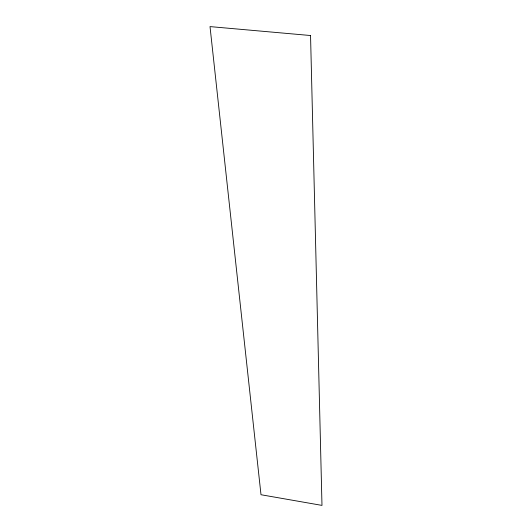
<?xml version="1.0" encoding="UTF-8"?>
<svg xmlns="http://www.w3.org/2000/svg" width="532" height="532" viewBox="0 0 532 532"><rect width="100%" height="100%" fill="white"/><g stroke="black" fill="none" stroke-linecap="round" stroke-linejoin="round"><path stroke-width="0.8" d="M310.548 35.524L210.014 26.6L260.999 494.733L321.986 505.4L310.548 35.524"/></g></svg>
